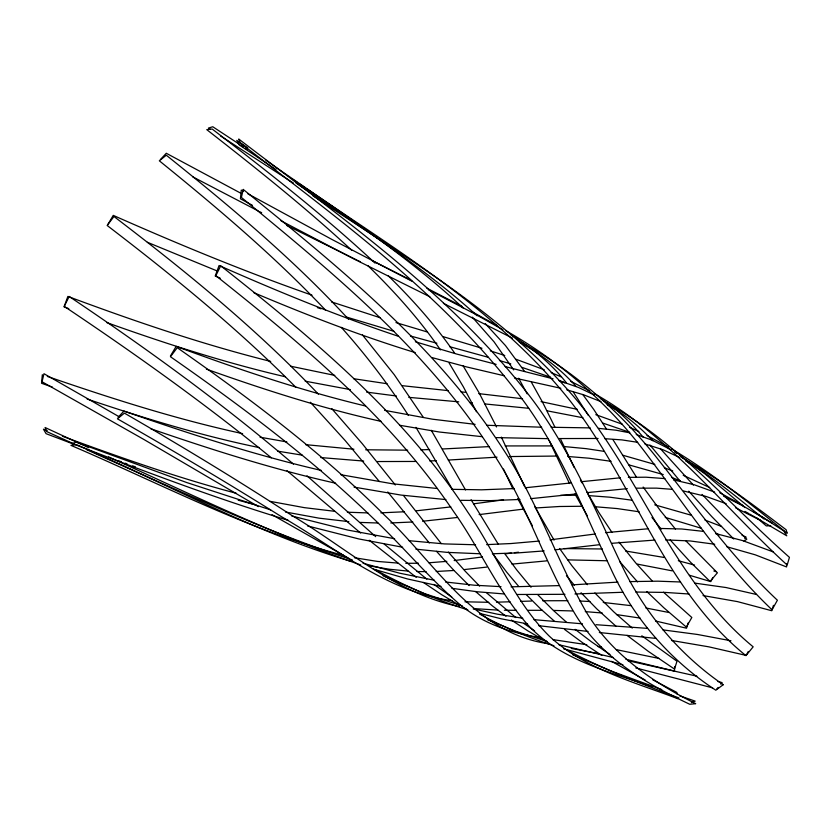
<?xml version="1.0" encoding="UTF-8"?>
<svg xmlns="http://www.w3.org/2000/svg" width="831" height="831" viewBox="0 0 831 831"><rect width="100%" height="100%" fill="white"/><g stroke="black" fill="none" stroke-linecap="round" stroke-linejoin="round"><path stroke-width="1.25" d="M674.627 666.67L674.492 671.074L625.899 659.284M786.739 563.584L786.593 566.95L755.223 554.817L726.782 546.725M42.339 374.688L41.55 383.278L52.446 387.111M688.213 622.845L686.551 628.215L655.534 621.006M773.443 605.352L771.739 610.733L737.502 601.623L703.026 595.567M712.863 577.628L710.785 581.596L689.46 575.26M748.274 651.483L746.186 655.42L708.916 646.85L671.479 640.472M107.552 225.014L113.245 215.374C178.54 244.272 244.594 271.571 312.009 295.192M170.438 355.99L176.141 346.392C238.227 369.234 301.03 390.539 365.422 405.975M744.763 538.758L746.113 537.096L742.062 535.257M716.769 689.034L718.109 687.434M720.789 684.225L722.118 682.615L717.942 681.513M160.383 159.573L166.283 153.268L241.208 193.436M118.095 417.276L123.975 411.075C188.845 433.626 254.286 454.931 321.254 470.419M744.015 541.158L746.809 539.184L723.167 516.3L702.05 494.424M691.382 702.579L695.152 701.135L679.478 695.734M473.712 503.804L503.524 499.857M482.51 556.936L454.173 560.572M479.134 514.597L523.572 509.091M450.818 506.91L416.341 510.816M595.266 533.99L550.07 539.859M505.269 553.851L511.345 553.072M457.549 517.453L422.615 521.255M605.498 532.681L647.962 528.776M571.302 482.915L525.13 487.787M514.41 552.698L518.513 552.21M581.253 481.71L620.342 477.794M576.34 493.926L530.77 498.662M587.569 492.586L627.322 488.649M599.525 544.7L554.983 549.842M486.717 567.106L464.477 569.547M511.948 564.114L546.653 560.873M539.288 541.064L510.93 543.547L486.654 544.627M611.907 543.297L654.88 540.067M446.86 561.351L428.962 562.784M544.149 550.911L517.869 552.895L492.326 553.768M535.486 507.98L559.575 506.495L581.658 506.266M453.716 570.492L436.233 571.479M404.417 511.771L380.858 512.841M514.379 488.566L481.575 489.812L451.981 489.324M412.83 521.993L390.788 522.948M572.164 584.858L617.9 582.115M519.926 499.452L490.581 500.636L460.831 500.324M448.345 460.052L497 457.164M558.91 585.616L511.044 586.831M442.726 448.969L489.49 446.579M436.327 460.675L429.804 460.966M770.732 525.711L766.327 525.919L757.353 518.222M509.299 456.562L557.57 456.042M628.35 477.368L645.988 477.202L664.904 478.594M429.71 449.529L420.746 449.851M574.959 593.978L622.938 592.264M629.638 581.607L657.996 581.181L680.537 581.98M520.725 601.395L531.497 601.042M510.047 601.779L496.46 602.184M505.206 445.935L552.501 445.915M636.556 488.171L656.563 488.14L672.113 489.324M564.062 548.574L602.413 548.979M564.966 594.31L517.183 594.487M415.739 461.454L377.284 461.548M418.471 563.241L405.798 563.314M560.572 495.318L576.163 495.234M567.822 559.886L606.817 560.759M542.685 600.761L567.853 600.699M407.72 450.173L365.671 449.779M559.045 438.56L598.091 438.477M488.805 602.309L464.955 601.8M659.409 528.433L681.804 528.994L703.608 531.393M635.808 592.036L665.278 592.42L688.951 593.999M548.356 438.664L496.658 437.625M528.017 610.307L542.331 610.318M665.6 539.911L690.156 540.95L714.722 544.243M475.571 544.772L444.45 543.91L408.966 540.68M516.539 610.318L504.365 610.234M551.213 427.269L590.187 427.892M426.116 571.655L416.985 571.52M541.667 427.217L486.748 425.264M367.925 512.914L347.368 512.218M480.235 553.768L446.901 552.355L415.884 549.146M377.897 523L360.228 522.419M553.581 610.421L572.507 610.951M497.946 610.099L473.608 608.583M501.01 586.655L474.283 585.211L445.499 581.991M579.83 601.021L589.937 601.509M604.864 438.685L621.952 439.911L637.72 442.31M363.687 461.06L320.808 457.569M588.421 495.588L609.746 497.187L631.726 500.179M397.883 563.086L377.679 561.455L354.328 557.715M567.677 456.479L588.93 458.203L611.138 461.319M353.923 449.218L305.548 444.647M594.975 506.723L617.121 508.562L639.143 511.782M503.846 593.926L477.264 591.765L451.971 588.327M596.076 624.704L647.578 628.381M408.042 571.094L389.438 569.245L373.254 566.545M585.263 611.626L602.246 612.998M582.5 623.832L533.928 619.656M445.883 499.587L401.041 495.079L354.058 487.111M563.73 446.517L586.094 448.647L603.846 451.316M437.106 488.493L392.471 483.787L340.772 474.698M598.445 428.349L616.051 430.209L629.711 432.816M458.774 401.84L408.81 397.353M470.273 402.765L472.361 402.931M482.198 436.69L439.287 432.006L399.773 425.285M484.92 403.949L528.682 408.301M348.833 521.639L319.031 518.16L285.542 512.021M603.244 602.465L631.425 605.695M475.103 424.34L432.484 419.198L384.587 410.337M334.664 511.304L304.281 507.637L270.272 501.373M599.348 632.526L656.178 638.426M460.987 391.879L465.173 392.284M588.088 631.456L538.696 625.681M448.418 390.653L402.547 385.709M478.781 393.634L522.533 398.745M694.612 583.092L726.034 587.538L756.511 594.487M662.951 629.888L697.458 634.468L730.958 640.774M396.418 395.992L366.616 392.107M625.65 551.026L664.156 557.466M452.261 600.657C387.63 592.545 336.046 547.837 281.408 516.653C227.476 482.853 172.755 450.329 117.441 418.834L124.411 413.132C180.743 445.645 236.419 479.321 290.902 514.856C344.772 546.756 393.821 592.326 456.614 606.017M616.446 614.566L640.047 618.087M387.017 383.725L353.642 378.718M522.782 618.264L497.218 614.151L473.203 608.894M302.245 455.149L277.668 451.15M394.621 538.727L347.587 530.033L291.691 515.978M552.542 639.548L586.8 644.721M637.429 564.135L672.237 570.855M286.851 441.926L260.041 437.199M402.651 547.245L358.94 538.966L307.543 525.94M547.265 410.857L582.853 417.733M350.402 389.625L305.174 381.169M597.697 646.445L601.384 647.058M541.064 401.633L577.472 409.382M434.488 580.287L399.555 573.172L363.043 563.241M527.592 623.946L501.228 618.804L479.643 613.382M645.884 607.991L668.934 612.499M673.536 479.882L694.103 484.722L714.67 492.129M539.901 637.46C509.517 632.9 479.3 622.253 456.229 601.322C426.48 575.094 401.03 544.461 372.153 517.318C310.223 457.507 240.969 405.923 170.469 356.738L177.242 347.69C250.038 398.683 321.628 452.22 384.566 515.23C435.174 562.701 474.065 633.471 549.249 643.869M616.363 649.645L658.941 658.432M334.789 375.394L290.58 366.201M683.518 490.986L705.924 496.398L726.169 503.69M441.022 586.406L407.419 578.927L373.389 569.11M457.538 606.194L459.387 606.547M571.281 648.419L599.016 653.758M369.868 565.859L372.122 566.316M259.355 447.629C200.863 435.631 143.701 418.024 87.141 399.046M715.512 533.544L742.405 540.534L773.37 551.961M627.789 660.666L696.856 676.174M514.69 378.043L560.832 388.274M242.621 433.637C176.245 419.26 111.468 398.496 47.315 376.412M613.444 657.581L558.92 644.742M381.367 421.442C321.857 408.291 263.759 389.542 206.389 369.12M504.272 375.778L466.451 366.887L432.141 357.621M335.662 483.227C272.88 469.214 211.51 449.623 150.733 428.734M285.303 376.765C224.619 362.659 165.234 343.483 106.607 322.521M628.724 464.83L663.252 474.553M622.502 455.149L654.828 464.415M654.745 504.822L691.299 515.251M343.234 555.295C248.282 530.24 160.778 483.881 70.947 445.364L76.39 444.606C167.26 484.141 255.075 532.536 350.339 561.154M505.103 366.575L553.082 378.811M635.829 667.937L712.593 687.86M496.138 364.362L456.541 354.016L415.375 341.78M622.918 664.748L563.48 648.751M644.918 443.941L663.013 449.758L679.405 457.382M270.698 361.433C201.756 344.211 134.435 321.182 67.882 296.418L64.06 306.899L68.776 308.665M678.335 560.748L694.571 565.08M665.236 517.401L701.468 528.319M236.347 493.292C177.315 477.732 119.726 457.279 62.45 436.265M255.813 504.947L238.196 500.189M566.794 389.812L583.84 394.881L600.917 401.633M436.909 343.245L410.462 335.973M449.82 346.745L488.285 357.309M462.42 606.069L424.433 593.573L387.267 577.742M393.884 331.289L346.589 317.089M547.13 641.47L515.635 631.228L487.35 619.604M443.203 336.669L481.959 348.262M499.441 360.519L510.805 363.905M427.435 332.026L395.971 322.594M636.255 434.53L652.169 440.181L670.887 449.727M270.646 509.881L186.933 482.624L76.535 442.227L72.214 443.463L76.255 445.032M288.232 520.331C216.756 498.756 146.89 472.278 77.262 445.416M415.24 352.604C360.239 335.797 306.566 314.949 253.611 292.585M602.776 423.062L629.586 432.276M558.775 380.515L578.48 387.464L594.674 395.182M380.224 317.743L331.527 301.913M490.3 350.848L504.749 355.491M595.796 414.659L622.377 424.257M466.877 609.58C434.914 599.587 404.385 585.491 374.958 569.599M352.292 559.897C267.935 532.307 187.422 494.476 106.399 458.567M521.941 367.364L550.34 377.139M713.85 570.97L715.979 571.666M647.816 685.284C606.35 671.033 560.977 659.274 529.534 626.678C498.247 592.68 480.37 549.177 453.788 511.771C390.83 418.284 303.346 345.208 215.842 275.695L220.734 265.806C311.968 337.885 403.565 413.703 467.697 512.031C495.858 552.667 513.683 600.751 549.166 636.027C584.91 669.1 633.409 681.815 677.836 698.705M649.011 685.679L652.626 686.853M553.945 645.76C528.236 637.491 503.139 627.166 479.549 613.995M317.369 307.605L320.984 308.81M398.163 336.202C337.23 315.925 277.803 291.421 219.083 265.515L215.208 276.006L220.225 278.208M360.737 564.955C274.199 535.008 191.805 494.58 108.518 456.842M516.03 359.283L544.253 369.753M661.715 689.564L611.491 671.147L572.517 654.651M132.628 465.859L135.443 466.866M125.128 463.168L126.998 463.843M118.553 460.79L121.368 461.818M671.718 477.513L680.267 480.723M704.958 520.04L721.599 526.49M47.253 430.624L43.461 429.201L46.069 433.678L74.354 444.429M675.863 696.793L678.865 697.915M664.353 467.78L672.746 470.98M674.865 696.42C638.177 682.563 601.467 668.384 566.794 649.915M716.073 533.647L719.168 534.842M559.263 380.588L564.903 382.862M217.016 270.906L147.357 242.278M551.171 372.579L560.967 376.796M683.217 475.29L709.684 487.558M629.483 427.269L638.883 431.528M95.347 453.581L105.402 458.12M86.414 449.55L94.329 453.124M74.437 444.138L46.546 431.497L45.092 427.518L84.7 445.832M85.686 446.289L88.657 447.66M735.466 507.71L761.04 520.684L786.76 535.808L783.758 530.874L765.631 519.24M723.593 496.076L744.088 506.546L772.186 523.042M383.018 575.738L386.207 577.244M357.257 260.248L286.778 225.45M358.327 260.768L360.477 261.807M443.411 303.346L512.374 338.082M570.72 381.294L589.511 390.892M429.856 296.76L354.141 259.075L280.951 220.745M371.841 260.508L410.389 279.87M647.006 435.475L668.685 447.203M426.885 288.212L461.953 306.338M259.49 211.593L261.672 212.715M258.399 211.043L192.719 176.826M412.124 281.304L332.078 239.536L247.763 193.716M428.422 289.676L475.228 314.118L502.932 329.793M719.791 492.731L743.35 505.715M645.272 680.08L611.523 661.331M349.03 558.474L272.059 514.701M471.717 311.542L497.489 325.825M607.264 404.749C624.621 413.724 639.434 426.791 652.896 440.794M652.834 679.862L676.818 692.41L677.265 694.301M464.03 607.887L467.863 609.954M252.437 205.34L240.419 198.775L241.27 190.112L243.431 191.307M545.822 641.272L527.955 630.937L511.314 620.04M744.971 511.429L748.887 513.6M749.863 514.15L751.806 515.241M607.004 403.045C677.348 442.237 729.805 504.687 789.45 557.352L787.165 565.038C723.614 507.107 670.16 436.244 594.144 393.458M752.782 515.791L760.552 520.227M680.589 456.78C717.776 478.022 752.045 503.887 786.105 529.721L787.206 533.273C749.822 503.513 712.562 473.234 671.375 448.792M459.283 605.238L441.552 594.601L423.374 582.438M119.446 416.913L43.981 373.711L42.038 381.772L143.379 439.173L258.368 506.619M519.365 342.029C540.233 353.944 560.073 368.164 575.935 386.363M522.99 343.151C575.582 372.548 621.64 412.83 658.734 460.239C696.742 508.146 732.651 558.172 777.39 600.221L772.051 609.819C724.092 564.218 687.476 508.769 647.993 456.094C610.131 404.842 561.33 362.181 505.944 330.748M685.596 460.821C712.79 476.817 736.931 497.322 761.508 516.965M754.008 511.958L755.94 513.101M756.896 513.683L764.572 518.336M674.834 452.137L676.87 453.414M601.821 655.42L582.874 642.934L564.644 629.483M510.504 334.436C531.508 347.514 551.119 363.261 566.399 382.852M600.917 398.859C617.308 409.06 630.937 423 643.526 437.49M220.589 135.993L293.488 183.132M210.264 129.314L208.394 128.099L212.767 126.748L239.889 144.584M312.57 195.493C403.959 256.706 501.924 312.768 574.335 397.301C640.774 475.664 672.154 580.121 753.166 646.83L745.937 655.638C662.359 587.943 633.097 479.757 567.75 397.893C496.824 310.16 398.454 251.564 306.556 188.616M609.985 654.506L591.308 641.698L575.125 629.358M240.824 145.207L243.639 147.056M245.519 148.292L247.399 149.528M292.46 179.278L297.166 182.384M299.046 183.63L301.861 185.5M302.796 186.123L305.621 187.993M534.624 630.854L523.79 623.427M275.954 169.524L239.307 144.978L236.762 140.377L247.721 147.856M295.909 182.924C357.569 225.367 421.514 265.338 477.129 315.77M679.966 455.43L705.072 473.982L745.002 507.596M451.721 596.98L433.844 584.411M265.91 160.29C333.158 207.449 403.004 251.907 463.251 308.124M416.227 577.337L369.203 540.254M505.975 616.259L492.118 605.674L475.54 591.506M515.874 617.599L486.696 592.95M426.833 579.145L384.099 543.973M641.823 635.808L676.985 661.268L674.492 669.08L648.564 651.546L627.093 635.383M762.391 517.692L764.177 519.136M271.353 457.829C205.07 403.689 135.318 353.954 64.226 306.369L69.191 296.48C146.682 348.573 222.511 403.367 293.468 464.155M287.017 470.71L360.644 533.066M632.277 628.101L613.829 611.907L594.871 592.97M615.844 626.117L596.793 608.884L581.056 592.742M554.173 620.975L540.617 608.905L526.283 594.632M566.41 622.139L552.968 610.047L537.865 594.809M307.013 475.82L375.726 536.649M351.71 250.266C305.579 207.521 256.332 168.309 206.774 129.657L212.175 129.023C267.935 171.903 323.612 215.125 375.093 263.147M663.502 592.191L691.828 617.485L686.333 627.093L663.855 607.783L646.871 591.568M469.131 585.564L453.601 570.076L436.504 551.337M368.05 265.827C394.548 291.671 419.458 319.333 440.451 349.893M733.752 538.987L711.855 516.674L688.764 491.204M388.025 275.56C412.394 299.42 435.257 324.983 454.64 353.102M479.612 586.115L465.121 571.126L448.335 552.085M485.283 323.623L505.497 345.603L524.641 371.467M296.044 387.485C237.624 328.442 173.025 275.934 107.157 225.481L113.961 216.496C185.729 271.311 256.177 328.484 318.377 394.174M472.33 317.162L494.061 341.842L513.683 369.888M652.231 580.973L635.757 562.951L618.981 542.072M310.389 402.266L345.218 440.607L379.372 481.554M325.523 310.129C274.272 255.958 217.203 207.708 159.334 160.809L166.293 155.21C230 206.368 293.114 258.877 348.459 319.187M637.533 581.908L619.625 561.496M660.146 448.449L693.418 485.107M685.72 540.732L717.392 572.798L710.069 581.471L690.582 562.265L670.16 539.911M331.86 408.727L362.223 443.64L395.307 484.961M341.333 327.383C365.952 354.93 388.451 384.379 408.426 415.469M587.392 584.681L571.863 565.672L559.554 548.46M518.586 586.25L506.92 572.434L493.282 554.454M531.051 587.278L516.674 569.858L504.604 553.467M574.346 585.211L566.43 575.748M675.447 529.087L660.448 510.722L643.142 487.049M362.441 334.935L394.226 374.656L423.166 417.12M429.274 542.955L387.765 491.973M679.945 480.952L649.967 445.021M441.271 543.599L403.482 495.515M661.185 529.181L651.961 517.464M582.749 394.496L593.656 409.319L606.443 429.056M573.213 391.92L588.379 415.427M611.928 532.359L598.777 512.405L586.883 491.983M498.247 544.18L471.104 499.753M636.328 476.963L612.956 439.651M463.179 365.952L479.113 392.845L496.543 426.957M449.124 362.991L463.345 386.799L476.495 411.729M554.059 540.098L534.728 506.619M415.957 427.352L452.282 489.127M587.372 515.843L574.927 493.967M431.279 430.281L465.537 489.968M531.362 382.167L542.747 402.578L554.973 427.279M532.453 525.888L517.723 498.569M518.637 378.219L527.166 393.832M580.381 479.788L581.98 482.853M569.484 483.538L549.114 440.357M574.221 467.604L560.811 439.609M524.392 486.166L501.373 437.127M512.831 488.721L503.482 469.058M243.244 189.437L241.385 197.425C335.786 275.051 432.847 354.66 497.468 460.125C528.817 509.341 545.738 566.004 576.101 615.709C602.008 657.882 646.144 683.643 689.73 704.252L695.692 703.691C650.673 681.254 607.014 650.953 582.656 605.622C554.547 554.381 535.735 498.288 503.264 449.342C436.161 345.281 338.3 266.658 243.244 189.437M723.261 684.702L715.803 690.197C670.222 660.406 633.305 618.035 610.723 568.425C583.414 509.995 559.814 449.01 520.673 397.073C444.367 295.285 339.775 220.205 240.263 142.911L238.726 139.026C340.004 216.517 446.663 290.943 526.418 391.868C567.054 443.131 592.482 503.783 620.352 562.369C643.184 611.336 678.647 654.132 723.261 684.702"/></g></svg>
